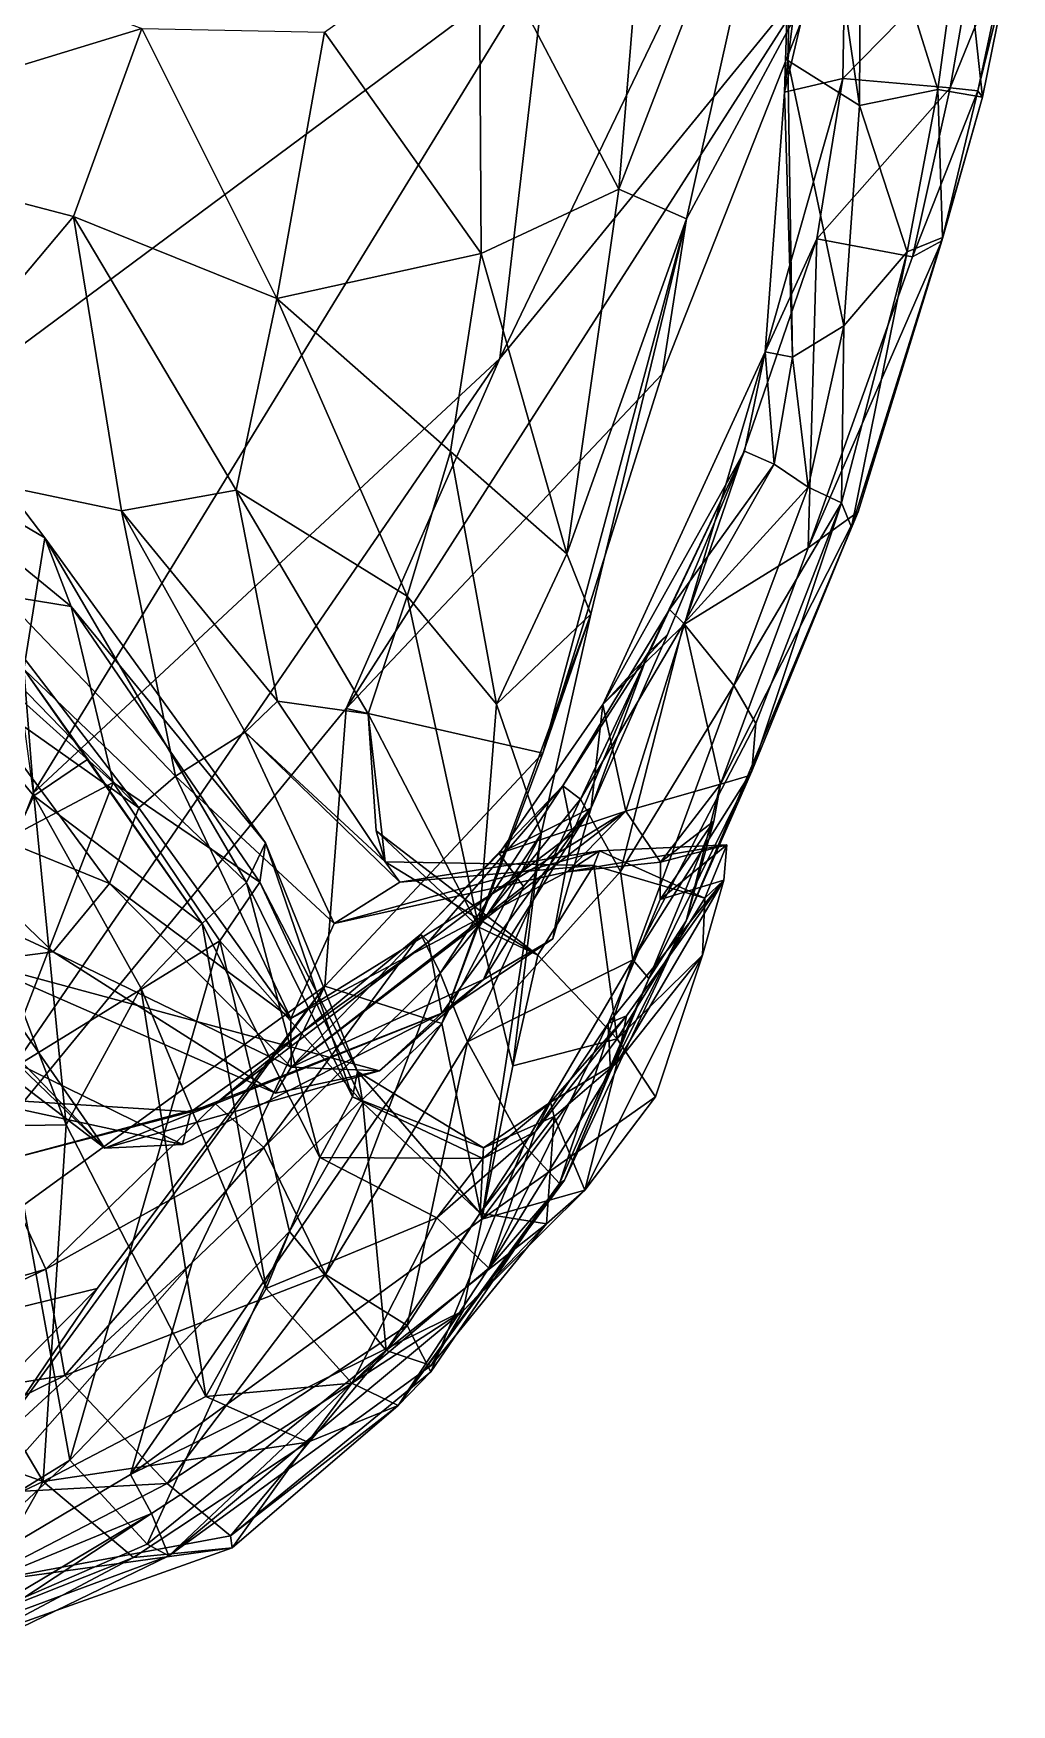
# Model space of a CAD drawing. Header units: metres. Extents: x -8 to 93, y -165 to 99.
# Drawn here: x 55.43 to 84.33, y -140.54 to -91.17 of the extents above; entities that cross this region are included whole.
import ezdxf

# ---------------------------------------------------------------- set-up
doc = ezdxf.new("R2010")
doc.units = ezdxf.units.M

msp = doc.modelspace()

# ---------------------------------------------------------------- linework, layer by layer
at = {"layer": 'skull_half'}
for points in [[(82.403, -73.351, 352.96), (70.601, -88.864, 370.016), (69.213, -100.775, 363.329)], [(78.826, -88.998, 347.708), (82.403, -73.351, 352.96), (69.213, -100.775, 363.329)], [(72.726, -95.776, 329.616), (77.937, -82.27, 332.432), (74.722, -96.651, 338.257)], [(73.652, -84.525, 324.542), (77.937, -82.27, 332.432), (72.726, -95.776, 329.616)], [(77.937, -82.27, 332.432), (78.826, -88.998, 347.708), (74.722, -96.651, 338.257)], [(68.603, -87.891, 318.14), (73.652, -84.525, 324.542), (72.726, -95.776, 329.616)], [(77.62, -92.908, 265.803), (79.475, -85.031, 268.292), (77.89, -84.525, 266.29)], [(77.72, -91.976, 264.549), (77.62, -92.908, 265.803), (77.89, -84.525, 266.29)], [(77.72, -91.976, 264.549), (77.89, -84.525, 266.29), (78.601, -84.93, 265.358)], [(77.62, -92.908, 265.803), (79.342, -92.504, 267.733), (79.475, -85.031, 268.292)], [(78.601, -84.93, 265.358), (79.838, -93.305, 266.082), (77.72, -91.976, 264.549)], [(78.601, -84.93, 265.358), (79.876, -85.549, 266.765), (79.838, -93.305, 266.082)], [(79.342, -92.504, 267.733), (83.248, -88.517, 274.264), (79.475, -85.031, 268.292)], [(79.838, -93.305, 266.082), (79.876, -85.549, 266.765), (82.147, -92.831, 268.883)], [(79.876, -85.549, 266.765), (82.869, -87.521, 269.4), (82.147, -92.831, 268.883)], [(82.147, -92.831, 268.883), (82.869, -87.521, 269.4), (83.473, -93.057, 272.818)], [(82.869, -87.521, 269.4), (84.328, -88.823, 273.932), (83.473, -93.057, 272.818)], [(64.036, -91.137, 311.929), (68.603, -87.891, 318.14), (68.655, -97.675, 323.113)], [(68.603, -87.891, 318.14), (72.726, -95.776, 329.616), (68.655, -97.675, 323.113)], [(58.639, -91.029, 303.459), (47.909, -94.311, 292.978), (52.024, -88.552, 288.938)], [(79.342, -92.504, 267.733), (82.509, -92.785, 273.476), (83.248, -88.517, 274.264)], [(82.509, -92.785, 273.476), (83.33, -92.866, 274.423), (84.271, -88.471, 275.163)], [(84.271, -88.471, 275.163), (83.248, -88.517, 274.264), (82.509, -92.785, 273.476)], [(84.328, -88.823, 273.932), (84.271, -88.471, 275.163), (83.33, -92.866, 274.423)], [(83.473, -93.057, 272.818), (84.328, -88.823, 273.932), (83.33, -92.866, 274.423)], [(70.601, -88.864, 370.016), (51.403, -90.619, 388.481), (53.764, -101.363, 382.024)], [(70.601, -88.864, 370.016), (53.764, -101.363, 382.024), (55.423, -113.615, 374.074)], [(69.213, -100.775, 363.329), (70.601, -88.864, 370.016), (55.423, -113.615, 374.074)], [(78.826, -88.998, 347.708), (69.213, -100.775, 363.329), (64.674, -111.109, 361.186)], [(74.006, -101.24, 347.364), (78.826, -88.998, 347.708), (64.674, -111.109, 361.186)], [(74.722, -96.651, 338.257), (78.826, -88.998, 347.708), (74.006, -101.24, 347.364)], [(47.909, -94.311, 292.978), (58.639, -91.029, 303.459), (56.616, -96.578, 303.997)], [(58.639, -91.029, 303.459), (62.621, -99.002, 313.326), (56.616, -96.578, 303.997)], [(58.639, -91.029, 303.459), (64.036, -91.137, 311.929), (62.621, -99.002, 313.326)], [(64.036, -91.137, 311.929), (68.655, -97.675, 323.113), (62.621, -99.002, 313.326)], [(77.854, -100.732, 264.499), (77.62, -92.908, 265.803), (77.72, -91.976, 264.549)], [(77.72, -91.976, 264.549), (79.838, -93.305, 266.082), (79.375, -99.812, 265.995)], [(77.72, -91.976, 264.549), (79.375, -99.812, 265.995), (77.854, -100.732, 264.499)], [(77.047, -100.575, 265.382), (78.572, -97.245, 267.893), (79.342, -92.504, 267.733)], [(77.047, -100.575, 265.382), (79.342, -92.504, 267.733), (77.62, -92.908, 265.803)], [(79.342, -92.504, 267.733), (78.572, -97.245, 267.893), (82.509, -92.785, 273.476)], [(78.572, -97.245, 267.893), (81.401, -97.775, 273.188), (82.509, -92.785, 273.476)], [(81.401, -97.775, 273.188), (83.33, -92.866, 274.423), (82.509, -92.785, 273.476)], [(77.854, -100.732, 264.499), (77.047, -100.575, 265.382), (77.62, -92.908, 265.803)], [(79.838, -93.305, 266.082), (82.147, -92.831, 268.883), (81.247, -97.62, 268.686)], [(81.247, -97.62, 268.686), (82.147, -92.831, 268.883), (82.286, -97.205, 272.191)], [(83.33, -92.866, 274.423), (81.401, -97.775, 273.188), (82.27, -97.304, 273.945)], [(82.147, -92.831, 268.883), (83.473, -93.057, 272.818), (82.286, -97.205, 272.191)], [(83.473, -93.057, 272.818), (83.33, -92.866, 274.423), (82.27, -97.304, 273.945)], [(82.286, -97.205, 272.191), (83.473, -93.057, 272.818), (82.27, -97.304, 273.945)], [(79.375, -99.812, 265.995), (79.838, -93.305, 266.082), (81.247, -97.62, 268.686)], [(55.152, -109.956, 302.076), (55.773, -106.071, 309.933), (47.126, -94.707, 311.634)], [(55.773, -106.071, 309.933), (49.675, -102.477, 316.022), (47.126, -94.707, 311.634)], [(50.624, -103.72, 292.578), (47.909, -94.311, 292.978), (56.616, -96.578, 303.997)], [(68.655, -97.675, 323.113), (72.726, -95.776, 329.616), (71.191, -106.542, 332.266)], [(72.726, -95.776, 329.616), (74.722, -96.651, 338.257), (71.191, -106.542, 332.266)], [(50.624, -103.72, 292.578), (56.616, -96.578, 303.997), (58.034, -105.27, 302.533)], [(56.616, -96.578, 303.997), (62.621, -99.002, 313.326), (61.426, -104.661, 311.785)], [(58.034, -105.27, 302.533), (56.616, -96.578, 303.997), (61.426, -104.661, 311.785)], [(71.895, -108.332, 336.925), (74.722, -96.651, 338.257), (70.481, -112.434, 342.174)], [(74.722, -96.651, 338.257), (74.006, -101.24, 347.364), (70.481, -112.434, 342.174)], [(71.191, -106.542, 332.266), (74.722, -96.651, 338.257), (71.895, -108.332, 336.925)], [(82.286, -97.205, 272.191), (79.799, -105.302, 275.159), (79.603, -105.755, 273.203)], [(81.247, -97.62, 268.686), (82.286, -97.205, 272.191), (79.603, -105.755, 273.203)], [(82.286, -97.205, 272.191), (82.27, -97.304, 273.945), (79.799, -105.302, 275.159)], [(62.621, -99.002, 313.326), (68.655, -97.675, 323.113), (67.755, -103.526, 323.259)], [(68.655, -97.675, 323.113), (71.191, -106.542, 332.266), (67.755, -103.526, 323.259)], [(77.047, -100.575, 265.382), (74.665, -108.622, 272.01), (78.572, -97.245, 267.893)], [(78.572, -97.245, 267.893), (74.665, -108.622, 272.01), (78.318, -106.365, 274.992)], [(78.572, -97.245, 267.893), (78.318, -106.365, 274.992), (81.401, -97.775, 273.188)], [(82.27, -97.304, 273.945), (78.318, -106.365, 274.992), (79.799, -105.302, 275.159)], [(81.401, -97.775, 273.188), (78.318, -106.365, 274.992), (82.27, -97.304, 273.945)], [(79.302, -105.035, 268.307), (81.247, -97.62, 268.686), (79.603, -105.755, 273.203)], [(79.375, -99.812, 265.995), (81.247, -97.62, 268.686), (79.302, -105.035, 268.307)], [(61.426, -104.661, 311.785), (62.621, -99.002, 313.326), (66.478, -107.8, 320.972)], [(62.621, -99.002, 313.326), (67.755, -103.526, 323.259), (66.478, -107.8, 320.972)], [(77.854, -100.732, 264.499), (79.375, -99.812, 265.995), (78.316, -104.577, 265.626)], [(78.316, -104.577, 265.626), (79.375, -99.812, 265.995), (79.302, -105.035, 268.307)], [(77.047, -100.575, 265.382), (72.254, -110.994, 269.371), (74.665, -108.622, 272.01)], [(76.438, -103.509, 264.822), (72.254, -110.994, 269.371), (77.047, -100.575, 265.382)], [(77.047, -100.575, 265.382), (77.312, -103.896, 263.866), (76.438, -103.509, 264.822)], [(77.312, -103.896, 263.866), (77.047, -100.575, 265.382), (77.854, -100.732, 264.499)], [(69.213, -100.775, 363.329), (55.423, -113.615, 374.074), (48.934, -130.283, 366.137)], [(64.674, -111.109, 361.186), (69.213, -100.775, 363.329), (48.934, -130.283, 366.137)], [(77.312, -103.896, 263.866), (77.854, -100.732, 264.499), (78.316, -104.577, 265.626)], [(70.481, -112.434, 342.174), (74.006, -101.24, 347.364), (64.674, -111.109, 361.186)], [(56.552, -108.104, 313.889), (50.993, -107.19, 318.769), (49.675, -102.477, 316.022)], [(56.552, -108.104, 313.889), (49.675, -102.477, 316.022), (55.773, -106.071, 309.933)], [(66.478, -107.8, 320.972), (67.755, -103.526, 323.259), (69.114, -110.99, 328.72)], [(67.755, -103.526, 323.259), (71.191, -106.542, 332.266), (69.114, -110.99, 328.72)], [(76.438, -103.509, 264.822), (74.161, -108.928, 266.281), (72.254, -110.994, 269.371)], [(74.224, -108.194, 261.506), (73.599, -109.462, 263.55), (76.438, -103.509, 264.822)], [(73.599, -109.462, 263.55), (74.161, -108.928, 266.281), (76.438, -103.509, 264.822)], [(77.312, -103.896, 263.866), (74.224, -108.194, 261.506), (76.438, -103.509, 264.822)], [(58.545, -114.05, 286.631), (49.026, -104.252, 288.915), (50.624, -103.72, 292.578)], [(59.626, -113.109, 291.835), (50.624, -103.72, 292.578), (58.034, -105.27, 302.533)], [(58.545, -114.05, 286.631), (50.624, -103.72, 292.578), (59.626, -113.109, 291.835)], [(77.312, -103.896, 263.866), (74.649, -108.6, 261.175), (74.224, -108.194, 261.506)], [(74.649, -108.6, 261.175), (77.312, -103.896, 263.866), (78.316, -104.577, 265.626)], [(58.545, -114.05, 286.631), (53.319, -110.353, 283.317), (49.026, -104.252, 288.915)], [(74.649, -108.6, 261.175), (78.316, -104.577, 265.626), (76.126, -110.431, 263.908)], [(76.126, -110.431, 263.908), (78.316, -104.577, 265.626), (79.302, -105.035, 268.307)], [(58.034, -105.27, 302.533), (61.426, -104.661, 311.785), (62.645, -110.896, 308.72)], [(62.645, -110.896, 308.72), (61.426, -104.661, 311.785), (65.323, -111.273, 316.177)], [(61.426, -104.661, 311.785), (66.478, -107.8, 320.972), (65.323, -111.273, 316.177)], [(76.126, -110.431, 263.908), (79.302, -105.035, 268.307), (76.774, -111.561, 267.51)], [(76.774, -111.561, 267.51), (79.302, -105.035, 268.307), (76.654, -112.964, 272.847)], [(79.302, -105.035, 268.307), (79.603, -105.755, 273.203), (76.654, -112.964, 272.847)], [(59.626, -113.109, 291.835), (58.034, -105.27, 302.533), (61.687, -111.817, 300.913)], [(61.687, -111.817, 300.913), (58.034, -105.27, 302.533), (62.645, -110.896, 308.72)], [(76.527, -113.116, 275.018), (79.799, -105.302, 275.159), (75.725, -113.35, 280.17)], [(79.799, -105.302, 275.159), (78.318, -106.365, 274.992), (75.725, -113.35, 280.17)], [(79.603, -105.755, 273.203), (79.799, -105.302, 275.159), (76.527, -113.116, 275.018)], [(61.724, -116.257, 301.996), (55.773, -106.071, 309.933), (55.152, -109.956, 302.076)], [(62.293, -115.077, 308.45), (56.552, -108.104, 313.889), (55.773, -106.071, 309.933)], [(61.724, -116.257, 301.996), (62.293, -115.077, 308.45), (55.773, -106.071, 309.933)], [(76.654, -112.964, 272.847), (79.603, -105.755, 273.203), (76.527, -113.116, 275.018)], [(69.114, -110.99, 328.72), (71.191, -106.542, 332.266), (71.895, -108.332, 336.925)], [(74.665, -108.622, 272.01), (75.725, -113.35, 280.17), (78.318, -106.365, 274.992)], [(50.993, -107.19, 318.769), (57.787, -113.299, 318.604), (52.248, -116.23, 323.321)], [(57.787, -113.299, 318.604), (50.993, -107.19, 318.769), (56.552, -108.104, 313.889)], [(65.323, -111.273, 316.177), (66.478, -107.8, 320.972), (68.595, -117.575, 319.118)], [(68.595, -117.575, 319.118), (66.478, -107.8, 320.972), (69.114, -110.99, 328.72)], [(62.293, -115.077, 308.45), (62.124, -116.246, 313.033), (56.552, -108.104, 313.889)], [(62.124, -116.246, 313.033), (57.787, -113.299, 318.604), (56.552, -108.104, 313.889)], [(70.434, -114.816, 332.159), (71.895, -108.332, 336.925), (67.495, -120.416, 334.783)], [(67.495, -120.416, 334.783), (71.895, -108.332, 336.925), (70.481, -112.434, 342.174)], [(69.114, -110.99, 328.72), (71.895, -108.332, 336.925), (70.434, -114.816, 332.159)], [(74.224, -108.194, 261.506), (71.591, -113.795, 258.426), (71.068, -113.401, 258.485)], [(71.068, -113.401, 258.485), (73.599, -109.462, 263.55), (74.224, -108.194, 261.506)], [(74.224, -108.194, 261.506), (74.649, -108.6, 261.175), (71.591, -113.795, 258.426)], [(71.591, -113.795, 258.426), (74.649, -108.6, 261.175), (72.775, -115.933, 260.517)], [(73.599, -109.462, 263.55), (71.909, -114.047, 268.383), (74.161, -108.928, 266.281)], [(74.161, -108.928, 266.281), (71.909, -114.047, 268.383), (72.254, -110.994, 269.371)], [(72.254, -110.994, 269.371), (72.935, -114.147, 278.496), (74.665, -108.622, 272.01)], [(72.775, -115.933, 260.517), (74.649, -108.6, 261.175), (76.126, -110.431, 263.908)], [(75.725, -113.35, 280.17), (74.665, -108.622, 272.01), (72.935, -114.147, 278.496)], [(53.915, -116.927, 282.255), (55.442, -113.697, 287.084), (51.955, -109.514, 285.188)], [(51.955, -109.514, 285.188), (55.442, -113.697, 287.084), (55.152, -109.956, 302.076)], [(71.068, -113.401, 258.485), (71.361, -114.81, 260.062), (73.599, -109.462, 263.55)], [(71.361, -114.81, 260.062), (71.909, -114.047, 268.383), (73.599, -109.462, 263.55)], [(60.418, -117.469, 293.081), (55.152, -109.956, 302.076), (57.043, -112.608, 295.236)], [(61.724, -116.257, 301.996), (55.152, -109.956, 302.076), (60.418, -117.469, 293.081)], [(57.043, -112.608, 295.236), (55.152, -109.956, 302.076), (55.442, -113.697, 287.084)], [(53.319, -110.353, 283.317), (57.682, -116.287, 281.759), (51.113, -113.604, 279.604)], [(57.682, -116.287, 281.759), (53.319, -110.353, 283.317), (58.545, -114.05, 286.631)], [(72.775, -115.933, 260.517), (76.126, -110.431, 263.908), (73.137, -118.533, 265.585)], [(76.126, -110.431, 263.908), (76.774, -111.561, 267.51), (73.137, -118.533, 265.585)], [(50.763, -117.576, 259.234), (44.776, -110.862, 266.625), (57.547, -124.105, 264.382)], [(57.547, -124.105, 264.382), (44.776, -110.862, 266.625), (53.724, -118.595, 269.092)], [(61.687, -111.817, 300.913), (62.645, -110.896, 308.72), (65.824, -115.642, 305.44)], [(65.824, -115.642, 305.44), (62.645, -110.896, 308.72), (65.323, -111.273, 316.177)], [(68.595, -117.575, 319.118), (69.114, -110.99, 328.72), (70.434, -114.816, 332.159)], [(72.935, -114.147, 278.496), (72.254, -110.994, 269.371), (69.193, -115.392, 273.179)], [(71.909, -114.047, 268.383), (69.193, -115.392, 273.179), (72.254, -110.994, 269.371)], [(64.044, -119.317, 350.635), (64.674, -111.109, 361.186), (48.934, -130.283, 366.137)], [(70.481, -112.434, 342.174), (64.674, -111.109, 361.186), (64.044, -119.317, 350.635)], [(65.558, -114.725, 310.934), (65.323, -111.273, 316.177), (68.595, -117.575, 319.118)], [(65.824, -115.642, 305.44), (65.323, -111.273, 316.177), (65.558, -114.725, 310.934)], [(64.32, -117.467, 290.723), (59.626, -113.109, 291.835), (61.687, -111.817, 300.913)], [(66.258, -116.248, 299.696), (64.32, -117.467, 290.723), (61.687, -111.817, 300.913)], [(66.258, -116.248, 299.696), (61.687, -111.817, 300.913), (65.824, -115.642, 305.44)], [(73.137, -118.533, 265.585), (76.774, -111.561, 267.51), (76.654, -112.964, 272.847)], [(67.495, -120.416, 334.783), (70.481, -112.434, 342.174), (64.044, -119.317, 350.635)], [(55.442, -113.697, 287.084), (60.418, -117.469, 293.081), (57.043, -112.608, 295.236)], [(73.137, -118.533, 265.585), (76.654, -112.964, 272.847), (73.609, -119.09, 271.032)], [(73.609, -119.09, 271.032), (76.654, -112.964, 272.847), (74.719, -117.388, 275.012)], [(76.654, -112.964, 272.847), (76.527, -113.116, 275.018), (74.719, -117.388, 275.012)], [(57.787, -113.299, 318.604), (54.446, -121.978, 324.149), (52.248, -116.23, 323.321)], [(57.787, -113.299, 318.604), (60.935, -117.98, 318.061), (54.446, -121.978, 324.149)], [(62.124, -116.246, 313.033), (60.935, -117.98, 318.061), (57.787, -113.299, 318.604)], [(63.036, -120.27, 283.281), (58.545, -114.05, 286.631), (59.626, -113.109, 291.835)], [(64.32, -117.467, 290.723), (63.036, -120.27, 283.281), (59.626, -113.109, 291.835)], [(66.881, -117.784, 254.899), (67.099, -118.007, 256.272), (71.068, -113.401, 258.485)], [(71.068, -113.401, 258.485), (67.453, -118.936, 255.224), (66.881, -117.784, 254.899)], [(67.099, -118.007, 256.272), (71.361, -114.81, 260.062), (71.068, -113.401, 258.485)], [(71.068, -113.401, 258.485), (71.591, -113.795, 258.426), (67.453, -118.936, 255.224)], [(75.725, -113.35, 280.17), (72.935, -114.147, 278.496), (73.957, -115.657, 288.801)], [(75.53, -114.441, 279.958), (75.725, -113.35, 280.17), (73.957, -115.657, 288.801)], [(74.719, -117.388, 275.012), (76.527, -113.116, 275.018), (75.725, -113.35, 280.17)], [(74.719, -117.388, 275.012), (75.725, -113.35, 280.17), (75.53, -114.441, 279.958)], [(56.016, -118.299, 277.84), (48.16, -114.658, 273.57), (51.113, -113.604, 279.604)], [(57.682, -116.287, 281.759), (56.016, -118.299, 277.84), (51.113, -113.604, 279.604)], [(56.4, -123.413, 281.639), (55.442, -113.697, 287.084), (53.915, -116.927, 282.255)], [(58.603, -119.369, 286.909), (60.418, -117.469, 293.081), (55.442, -113.697, 287.084)], [(56.4, -123.413, 281.639), (58.603, -119.369, 286.909), (55.442, -113.697, 287.084)], [(67.453, -118.936, 255.224), (71.591, -113.795, 258.426), (68.252, -120.957, 257.059)], [(68.252, -120.957, 257.059), (71.591, -113.795, 258.426), (72.775, -115.933, 260.517)], [(63.036, -120.27, 283.281), (57.682, -116.287, 281.759), (58.545, -114.05, 286.631)], [(72.935, -114.147, 278.496), (63.048, -121.703, 277.674), (63.036, -120.27, 283.281)], [(72.935, -114.147, 278.496), (63.036, -120.27, 283.281), (71.195, -115.935, 288.639)], [(72.935, -114.147, 278.496), (69.193, -115.392, 273.179), (63.048, -121.703, 277.674)], [(71.909, -114.047, 268.383), (68.733, -119.114, 268.486), (69.911, -116.369, 270.045)], [(70.778, -117.913, 263.739), (68.733, -119.114, 268.486), (71.909, -114.047, 268.383)], [(71.909, -114.047, 268.383), (69.911, -116.369, 270.045), (69.193, -115.392, 273.179)], [(71.361, -114.81, 260.062), (70.778, -117.913, 263.739), (71.909, -114.047, 268.383)], [(73.957, -115.657, 288.801), (72.935, -114.147, 278.496), (71.195, -115.935, 288.639)], [(74.719, -117.388, 275.012), (75.53, -114.441, 279.958), (72.475, -121.837, 279.431)], [(75.53, -114.441, 279.958), (73.957, -115.657, 288.801), (73.951, -116.758, 288.753)], [(56.016, -118.299, 277.84), (53.724, -118.595, 269.092), (48.16, -114.658, 273.57)], [(70.333, -118.397, 314.393), (65.824, -115.642, 305.44), (65.558, -114.725, 310.934)], [(70.333, -118.397, 314.393), (65.558, -114.725, 310.934), (68.595, -117.575, 319.118)], [(67.099, -118.007, 256.272), (67.502, -120.112, 260.86), (71.361, -114.81, 260.062)], [(68.677, -126.201, 324.328), (70.434, -114.816, 332.159), (67.495, -120.416, 334.783)], [(71.361, -114.81, 260.062), (67.502, -120.112, 260.86), (70.778, -117.913, 263.739)], [(68.595, -117.575, 319.118), (70.434, -114.816, 332.159), (69.597, -121.664, 322.426)], [(69.597, -121.664, 322.426), (70.434, -114.816, 332.159), (68.677, -126.201, 324.328)], [(64.854, -122.587, 298.45), (62.293, -115.077, 308.45), (61.724, -116.257, 301.996)], [(65.004, -121.834, 306.72), (62.124, -116.246, 313.033), (62.293, -115.077, 308.45)], [(64.854, -122.587, 298.45), (65.004, -121.834, 306.72), (62.293, -115.077, 308.45)], [(69.911, -116.369, 270.045), (63.048, -121.703, 277.674), (69.193, -115.392, 273.179)], [(72.153, -115.314, 297.709), (71.195, -115.935, 288.639), (64.32, -117.467, 290.723)], [(72.153, -115.314, 297.709), (64.32, -117.467, 290.723), (66.258, -116.248, 299.696)], [(72.153, -115.314, 297.709), (66.258, -116.248, 299.696), (71.986, -115.753, 306.662)], [(75.912, -115.14, 297.091), (73.957, -115.657, 288.801), (71.195, -115.935, 288.639)], [(75.912, -115.14, 297.091), (71.195, -115.935, 288.639), (72.153, -115.314, 297.709)], [(75.265, -116.719, 306.421), (72.153, -115.314, 297.709), (71.986, -115.753, 306.662)], [(75.912, -115.14, 297.091), (72.153, -115.314, 297.709), (75.265, -116.719, 306.421)], [(73.951, -116.758, 288.753), (75.912, -115.14, 297.091), (75.828, -116.188, 297.178)], [(73.951, -116.758, 288.753), (73.957, -115.657, 288.801), (75.912, -115.14, 297.091)], [(75.912, -115.14, 297.091), (75.265, -116.719, 306.421), (75.828, -116.188, 297.178)], [(71.195, -115.935, 288.639), (63.036, -120.27, 283.281), (64.32, -117.467, 290.723)], [(71.986, -115.753, 306.662), (65.824, -115.642, 305.44), (70.333, -118.397, 314.393)], [(71.986, -115.753, 306.662), (66.258, -116.248, 299.696), (65.824, -115.642, 305.44)], [(68.252, -120.957, 257.059), (72.775, -115.933, 260.517), (73.137, -118.533, 265.585)], [(71.986, -115.753, 306.662), (70.333, -118.397, 314.393), (72.675, -120.875, 313.402)], [(75.265, -116.719, 306.421), (71.986, -115.753, 306.662), (72.675, -120.875, 313.402)], [(63.048, -121.703, 277.674), (56.016, -118.299, 277.84), (57.682, -116.287, 281.759)], [(63.048, -121.703, 277.674), (57.682, -116.287, 281.759), (63.036, -120.27, 283.281)], [(63.891, -124.372, 292.036), (61.724, -116.257, 301.996), (60.418, -117.469, 293.081)], [(65.161, -122.762, 310.977), (60.935, -117.98, 318.061), (62.124, -116.246, 313.033)], [(63.891, -124.372, 292.036), (64.854, -122.587, 298.45), (61.724, -116.257, 301.996)], [(65.004, -121.834, 306.72), (65.161, -122.762, 310.977), (62.124, -116.246, 313.033)], [(68.733, -119.114, 268.486), (63.048, -121.703, 277.674), (69.911, -116.369, 270.045)], [(72.413, -120.421, 288.88), (75.828, -116.188, 297.178), (72.953, -120.187, 297.013)], [(73.951, -116.758, 288.753), (75.828, -116.188, 297.178), (72.413, -120.421, 288.88)], [(72.953, -120.187, 297.013), (75.828, -116.188, 297.178), (72.681, -121.573, 304.076)], [(75.828, -116.188, 297.178), (75.197, -118.401, 306.131), (72.681, -121.573, 304.076)], [(75.828, -116.188, 297.178), (75.265, -116.719, 306.421), (75.197, -118.401, 306.131)], [(53.915, -116.927, 282.255), (49.549, -123.522, 278.147), (56.4, -123.413, 281.639)], [(75.197, -118.401, 306.131), (75.265, -116.719, 306.421), (72.675, -120.875, 313.402)], [(62.306, -128.244, 286.691), (60.418, -117.469, 293.081), (58.603, -119.369, 286.909)], [(62.306, -128.244, 286.691), (63.891, -124.372, 292.036), (60.418, -117.469, 293.081)], [(71.124, -125.048, 274.723), (74.719, -117.388, 275.012), (72.475, -121.837, 279.431)], [(73.609, -119.09, 271.032), (74.719, -117.388, 275.012), (71.124, -125.048, 274.723)], [(53.03, -120.66, 255.345), (50.763, -117.576, 259.234), (57.547, -124.105, 264.382)], [(66.881, -117.784, 254.899), (62.236, -124.078, 253.437), (60.809, -122.795, 252.638)], [(67.099, -118.007, 256.272), (66.881, -117.784, 254.899), (60.809, -122.795, 252.638)], [(66.881, -117.784, 254.899), (67.453, -118.936, 255.224), (62.236, -124.078, 253.437)], [(70.778, -117.913, 263.739), (67.502, -120.112, 260.86), (68.733, -119.114, 268.486)], [(70.333, -118.397, 314.393), (68.595, -117.575, 319.118), (69.597, -121.664, 322.426)], [(62.58, -122.475, 273.057), (53.724, -118.595, 269.092), (56.016, -118.299, 277.84)], [(60.935, -117.98, 318.061), (56.506, -133.314, 321.05), (54.446, -121.978, 324.149)], [(63.048, -121.703, 277.674), (62.58, -122.475, 273.057), (56.016, -118.299, 277.84)], [(60.935, -117.98, 318.061), (62.996, -126.557, 315.907), (56.506, -133.314, 321.05)], [(67.099, -118.007, 256.272), (60.809, -122.795, 252.638), (60.087, -123.024, 254.778)], [(67.502, -120.112, 260.86), (67.099, -118.007, 256.272), (60.087, -123.024, 254.778)], [(65.161, -122.762, 310.977), (62.996, -126.557, 315.907), (60.935, -117.98, 318.061)], [(72.675, -120.875, 313.402), (70.333, -118.397, 314.393), (69.597, -121.664, 322.426)], [(72.681, -121.573, 304.076), (75.197, -118.401, 306.131), (71.72, -125.344, 311.102)], [(75.197, -118.401, 306.131), (73.812, -122.585, 312.168), (71.72, -125.344, 311.102)], [(75.197, -118.401, 306.131), (72.675, -120.875, 313.402), (73.812, -122.585, 312.168)], [(53.724, -118.595, 269.092), (65.656, -121.816, 266.943), (57.547, -124.105, 264.382)], [(65.656, -121.816, 266.943), (53.724, -118.595, 269.092), (62.58, -122.475, 273.057)], [(67.453, -118.936, 255.224), (64.061, -127.835, 256.804), (62.236, -124.078, 253.437)], [(67.453, -118.936, 255.224), (68.252, -120.957, 257.059), (64.061, -127.835, 256.804)], [(68.252, -120.957, 257.059), (73.137, -118.533, 265.585), (69.933, -124.016, 263.016)], [(69.933, -124.016, 263.016), (73.137, -118.533, 265.585), (70.97, -125.142, 270.698)], [(73.137, -118.533, 265.585), (73.609, -119.09, 271.032), (70.97, -125.142, 270.698)], [(64.044, -119.317, 350.635), (48.934, -130.283, 366.137), (57.317, -128.242, 353.472)], [(60.118, -127.477, 339.539), (64.044, -119.317, 350.635), (54.025, -133.092, 344.033)], [(54.025, -133.092, 344.033), (64.044, -119.317, 350.635), (57.317, -128.242, 353.472)], [(56.4, -123.413, 281.639), (60.53, -131.431, 283.266), (58.603, -119.369, 286.909)], [(60.53, -131.431, 283.266), (62.306, -128.244, 286.691), (58.603, -119.369, 286.909)], [(67.495, -120.416, 334.783), (64.044, -119.317, 350.635), (60.118, -127.477, 339.539)], [(68.733, -119.114, 268.486), (65.656, -121.816, 266.943), (63.048, -121.703, 277.674)], [(68.733, -119.114, 268.486), (67.502, -120.112, 260.86), (65.656, -121.816, 266.943)], [(70.97, -125.142, 270.698), (73.609, -119.09, 271.032), (71.124, -125.048, 274.723)], [(67.502, -120.112, 260.86), (59.833, -123.989, 259.102), (57.547, -124.105, 264.382)], [(67.502, -120.112, 260.86), (57.547, -124.105, 264.382), (65.656, -121.816, 266.943)], [(68.677, -126.201, 324.328), (67.495, -120.416, 334.783), (58.299, -133.739, 329.754)], [(58.299, -133.739, 329.754), (67.495, -120.416, 334.783), (60.118, -127.477, 339.539)], [(67.502, -120.112, 260.86), (60.087, -123.024, 254.778), (59.833, -123.989, 259.102)], [(68.886, -127.644, 280.613), (72.413, -120.421, 288.88), (70.252, -123.62, 288.729)], [(72.475, -121.837, 279.431), (72.413, -120.421, 288.88), (68.886, -127.644, 280.613)], [(70.252, -123.62, 288.729), (72.953, -120.187, 297.013), (70.703, -122.742, 297.352)], [(70.252, -123.62, 288.729), (72.413, -120.421, 288.88), (72.953, -120.187, 297.013)], [(72.953, -120.187, 297.013), (72.681, -121.573, 304.076), (70.703, -122.742, 297.352)], [(59.833, -123.989, 259.102), (53.429, -122.6, 252.731), (53.03, -120.66, 255.345)], [(59.833, -123.989, 259.102), (53.03, -120.66, 255.345), (57.547, -124.105, 264.382)], [(73.812, -122.585, 312.168), (72.675, -120.875, 313.402), (68.677, -126.201, 324.328)], [(72.675, -120.875, 313.402), (69.597, -121.664, 322.426), (68.677, -126.201, 324.328)], [(64.061, -127.835, 256.804), (68.252, -120.957, 257.059), (66.471, -129.335, 263.696)], [(68.252, -120.957, 257.059), (69.933, -124.016, 263.016), (66.471, -129.335, 263.696)], [(65.656, -121.816, 266.943), (62.58, -122.475, 273.057), (63.048, -121.703, 277.674)], [(68.73, -124.093, 302.083), (65.004, -121.834, 306.72), (64.854, -122.587, 298.45)], [(65.004, -121.834, 306.72), (68.627, -126.024, 309.416), (65.161, -122.762, 310.977)], [(68.73, -124.093, 302.083), (68.627, -126.024, 309.416), (65.004, -121.834, 306.72)], [(71.124, -125.048, 274.723), (72.475, -121.837, 279.431), (68.886, -127.644, 280.613)], [(72.681, -121.573, 304.076), (70.818, -123.169, 302.773), (70.703, -122.742, 297.352)], [(70.818, -123.169, 302.773), (72.681, -121.573, 304.076), (71.72, -125.344, 311.102)], [(54.446, -121.978, 324.149), (56.506, -133.314, 321.05), (47.853, -138.644, 324.005)], [(53.429, -122.6, 252.731), (60.087, -123.024, 254.778), (54.345, -124.519, 252.759)], [(60.087, -123.024, 254.778), (53.429, -122.6, 252.731), (59.833, -123.989, 259.102)], [(60.809, -122.795, 252.638), (55.797, -127.672, 254.104), (54.345, -124.519, 252.759)], [(60.809, -122.795, 252.638), (54.345, -124.519, 252.759), (60.087, -123.024, 254.778)], [(60.809, -122.795, 252.638), (62.236, -124.078, 253.437), (55.797, -127.672, 254.104)], [(65.161, -122.762, 310.977), (65.855, -130.078, 314.841), (62.996, -126.557, 315.907)], [(68.711, -124.41, 297.217), (64.854, -122.587, 298.45), (63.891, -124.372, 292.036)], [(68.73, -124.093, 302.083), (64.854, -122.587, 298.45), (68.711, -124.41, 297.217)], [(68.627, -126.024, 309.416), (65.855, -130.078, 314.841), (65.161, -122.762, 310.977)], [(71.72, -125.344, 311.102), (73.812, -122.585, 312.168), (68.677, -126.201, 324.328)], [(70.703, -122.742, 297.352), (68.73, -124.093, 302.083), (68.711, -124.41, 297.217)], [(70.703, -122.742, 297.352), (68.711, -124.41, 297.217), (70.252, -123.62, 288.729)], [(70.818, -123.169, 302.773), (68.73, -124.093, 302.083), (70.703, -122.742, 297.352)], [(70.818, -123.169, 302.773), (68.627, -126.024, 309.416), (68.73, -124.093, 302.083)], [(70.818, -123.169, 302.773), (70.59, -126.334, 310.964), (68.627, -126.024, 309.416)], [(71.72, -125.344, 311.102), (70.59, -126.334, 310.964), (70.818, -123.169, 302.773)], [(49.549, -123.522, 278.147), (48.443, -131.356, 279.723), (55.72, -133.943, 280.9)], [(56.4, -123.413, 281.639), (49.549, -123.522, 278.147), (55.72, -133.943, 280.9)], [(56.4, -123.413, 281.639), (55.72, -133.943, 280.9), (60.53, -131.431, 283.266)], [(70.252, -123.62, 288.729), (68.711, -124.41, 297.217), (67.35, -126.156, 289.765)], [(70.252, -123.62, 288.729), (67.35, -126.156, 289.765), (68.886, -127.644, 280.613)], [(62.236, -124.078, 253.437), (56.361, -130.813, 256.922), (55.797, -127.672, 254.104)], [(62.236, -124.078, 253.437), (64.061, -127.835, 256.804), (56.361, -130.813, 256.922)], [(67.35, -126.156, 289.765), (63.891, -124.372, 292.036), (62.306, -128.244, 286.691)], [(68.711, -124.41, 297.217), (63.891, -124.372, 292.036), (67.35, -126.156, 289.765)], [(69.933, -124.016, 263.016), (67.169, -130.709, 271.409), (66.471, -129.335, 263.696)], [(69.933, -124.016, 263.016), (70.97, -125.142, 270.698), (67.169, -130.709, 271.409)], [(54.345, -124.519, 252.759), (55.797, -127.672, 254.104), (47.474, -130.106, 254.129)], [(70.97, -125.142, 270.698), (71.124, -125.048, 274.723), (66.203, -131.705, 276.221)], [(71.124, -125.048, 274.723), (68.886, -127.644, 280.613), (66.203, -131.705, 276.221)], [(70.97, -125.142, 270.698), (66.203, -131.705, 276.221), (67.169, -130.709, 271.409)], [(71.72, -125.344, 311.102), (68.677, -126.201, 324.328), (68.128, -128.905, 319.788)], [(71.72, -125.344, 311.102), (68.128, -128.905, 319.788), (70.59, -126.334, 310.964)], [(68.677, -126.201, 324.328), (58.299, -133.739, 329.754), (68.128, -128.905, 319.788)], [(67.35, -126.156, 289.765), (62.306, -128.244, 286.691), (64.837, -131.043, 282.85)], [(68.886, -127.644, 280.613), (67.35, -126.156, 289.765), (64.837, -131.043, 282.85)], [(70.59, -126.334, 310.964), (65.855, -130.078, 314.841), (68.627, -126.024, 309.416)], [(70.59, -126.334, 310.964), (67.178, -130.523, 316.933), (65.855, -130.078, 314.841)], [(70.59, -126.334, 310.964), (68.128, -128.905, 319.788), (67.178, -130.523, 316.933)], [(62.996, -126.557, 315.907), (58.788, -135.796, 320.416), (56.506, -133.314, 321.05)], [(62.996, -126.557, 315.907), (65.855, -130.078, 314.841), (58.788, -135.796, 320.416)], [(55.797, -127.672, 254.104), (45.482, -132.529, 257.179), (47.474, -130.106, 254.129)], [(55.797, -127.672, 254.104), (56.361, -130.813, 256.922), (45.482, -132.529, 257.179)], [(60.118, -127.477, 339.539), (50.519, -138.344, 335.096), (58.299, -133.739, 329.754)], [(50.519, -138.344, 335.096), (60.118, -127.477, 339.539), (54.025, -133.092, 344.033)], [(64.061, -127.835, 256.804), (59.384, -134.001, 264.143), (56.361, -130.813, 256.922)], [(66.471, -129.335, 263.696), (59.384, -134.001, 264.143), (64.061, -127.835, 256.804)], [(66.203, -131.705, 276.221), (68.886, -127.644, 280.613), (64.837, -131.043, 282.85)], [(57.317, -128.242, 353.472), (46.368, -139.315, 349.591), (54.025, -133.092, 344.033)], [(57.317, -128.242, 353.472), (48.934, -130.283, 366.137), (46.368, -139.315, 349.591)], [(64.837, -131.043, 282.85), (62.306, -128.244, 286.691), (60.53, -131.431, 283.266)], [(68.128, -128.905, 319.788), (58.299, -133.739, 329.754), (58.918, -134.893, 326.132)], [(68.128, -128.905, 319.788), (58.918, -134.893, 326.132), (59.434, -136.146, 322.614)], [(68.128, -128.905, 319.788), (59.434, -136.146, 322.614), (67.178, -130.523, 316.933)], [(66.471, -129.335, 263.696), (61.255, -135.547, 271.149), (59.384, -134.001, 264.143)], [(67.169, -130.709, 271.409), (61.255, -135.547, 271.149), (66.471, -129.335, 263.696)], [(65.855, -130.078, 314.841), (59.434, -136.146, 322.614), (58.788, -135.796, 320.416)], [(67.178, -130.523, 316.933), (59.434, -136.146, 322.614), (65.855, -130.078, 314.841)], [(67.169, -130.709, 271.409), (66.203, -131.705, 276.221), (61.255, -135.547, 271.149)], [(56.361, -130.813, 256.922), (48.72, -134.574, 263.439), (45.482, -132.529, 257.179)], [(59.384, -134.001, 264.143), (48.72, -134.574, 263.439), (56.361, -130.813, 256.922)], [(64.837, -131.043, 282.85), (60.53, -131.431, 283.266), (63.542, -132.785, 281.39)], [(66.203, -131.705, 276.221), (64.837, -131.043, 282.85), (63.542, -132.785, 281.39)], [(48.443, -131.356, 279.723), (51.803, -135.802, 280.165), (55.72, -133.943, 280.9)], [(63.542, -132.785, 281.39), (60.53, -131.431, 283.266), (55.72, -133.943, 280.9)], [(66.203, -131.705, 276.221), (61.301, -135.906, 274.459), (61.255, -135.547, 271.149)], [(66.203, -131.705, 276.221), (63.542, -132.785, 281.39), (61.301, -135.906, 274.459)], [(63.542, -132.785, 281.39), (55.72, -133.943, 280.9), (58.389, -136.194, 279.148)], [(63.542, -132.785, 281.39), (58.389, -136.194, 279.148), (61.301, -135.906, 274.459)], [(56.506, -133.314, 321.05), (49.57, -139.794, 324.08), (47.853, -138.644, 324.005)], [(56.506, -133.314, 321.05), (58.788, -135.796, 320.416), (49.57, -139.794, 324.08)], [(58.918, -134.893, 326.132), (58.299, -133.739, 329.754), (50.519, -138.344, 335.096)], [(59.384, -134.001, 264.143), (53.668, -136.959, 269.892), (48.72, -134.574, 263.439)], [(55.72, -133.943, 280.9), (51.803, -135.802, 280.165), (53.299, -138.209, 277.887)], [(55.72, -133.943, 280.9), (53.299, -138.209, 277.887), (58.389, -136.194, 279.148)], [(61.255, -135.547, 271.149), (53.668, -136.959, 269.892), (59.384, -134.001, 264.143)], [(58.918, -134.893, 326.132), (50.767, -139.769, 330.068), (50.372, -140.536, 327.302)], [(59.434, -136.146, 322.614), (58.918, -134.893, 326.132), (50.372, -140.536, 327.302)], [(58.918, -134.893, 326.132), (50.519, -138.344, 335.096), (50.767, -139.769, 330.068)], [(61.301, -135.906, 274.459), (53.668, -136.959, 269.892), (61.255, -135.547, 271.149)], [(59.434, -136.146, 322.614), (49.57, -139.794, 324.08), (58.788, -135.796, 320.416)], [(59.434, -136.146, 322.614), (50.372, -140.536, 327.302), (49.57, -139.794, 324.08)], [(58.389, -136.194, 279.148), (53.299, -138.209, 277.887), (54.074, -138.473, 273.273)], [(61.301, -135.906, 274.459), (54.074, -138.473, 273.273), (53.668, -136.959, 269.892)], [(61.301, -135.906, 274.459), (58.389, -136.194, 279.148), (54.074, -138.473, 273.273)]]:
    msp.add_3dface(points, dxfattribs=at)
at = {"layer": 'skull_half', "invisible_edges": 1}
for points in [[(73.951, -116.758, 288.753), (72.475, -121.837, 279.431), (75.53, -114.441, 279.958)], [(72.475, -121.837, 279.431), (73.951, -116.758, 288.753), (72.413, -120.421, 288.88)]]:
    msp.add_3dface(points, dxfattribs=at)

doc.saveas('drawing.dxf')
